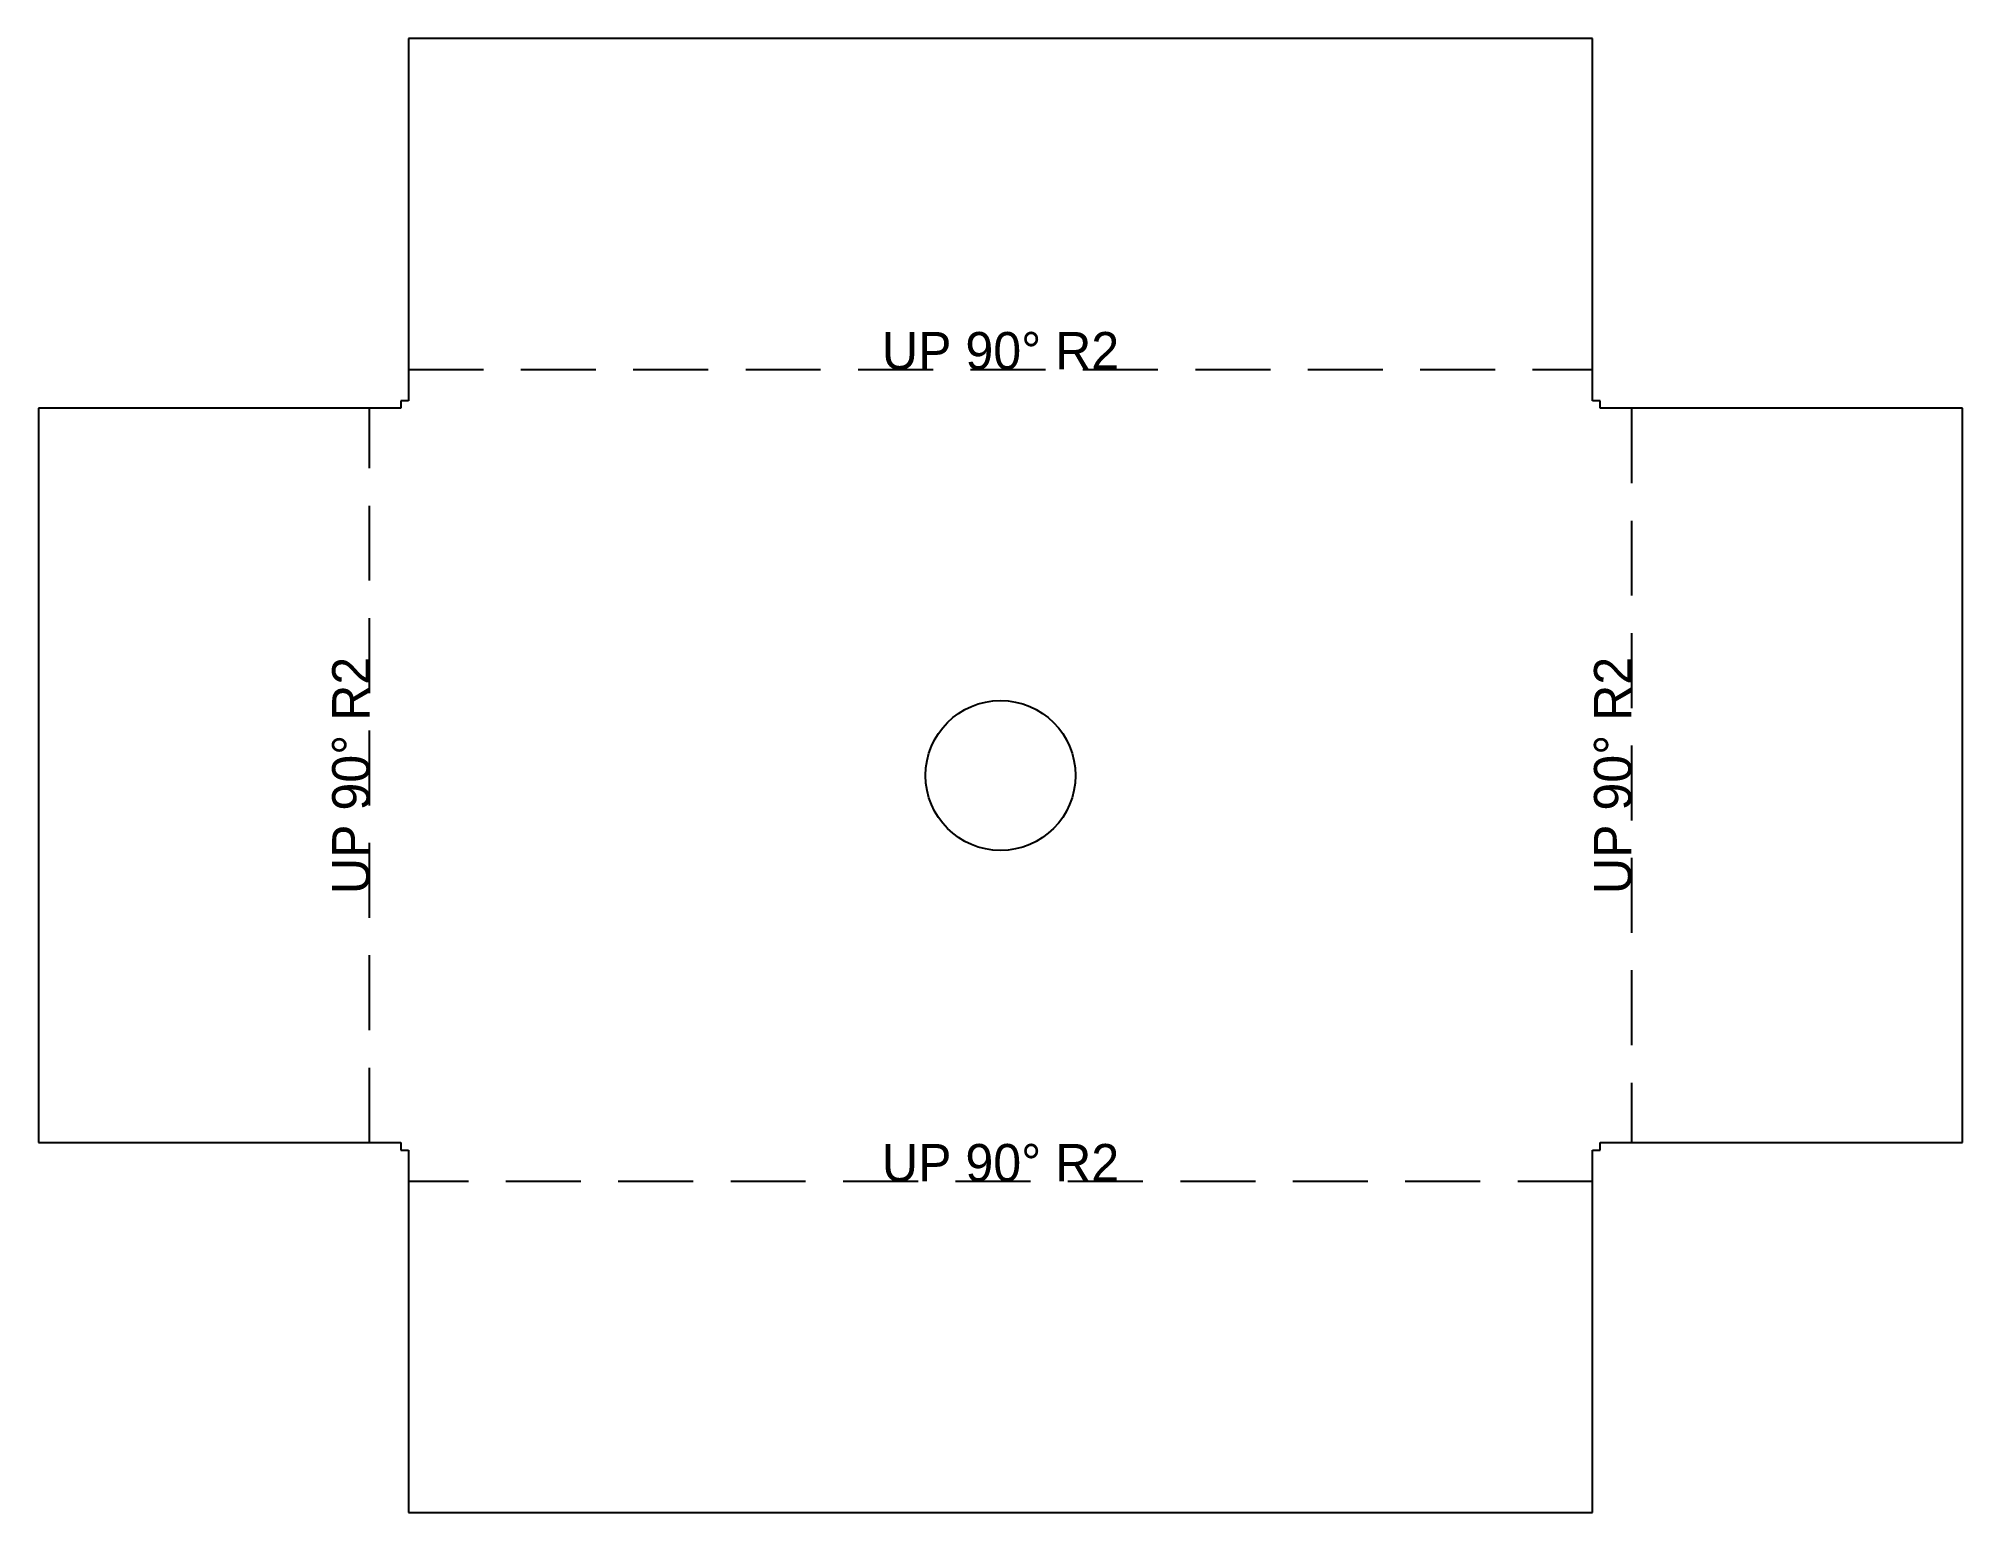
# Model space of a CAD drawing. Header units: millimetres. Extents: x 0 to 128, y 0 to 98.
import ezdxf
from ezdxf.enums import TextEntityAlignment as Align

# ---------------------------------------------------------------- set-up
doc = ezdxf.new("R2010")
doc.units = ezdxf.units.MM
doc.linetypes.add('DASHED', pattern=[7.5, 5, -2.5])
for name, color, linetype in [('BEND_NOTES', 2, 'Continuous'), ('BEND_UP', 3, 'DASHED'), ('OUTLINE', 7, 'Continuous')]:
    doc.layers.add(name, color=color, linetype=linetype)

msp = doc.modelspace()

# ---------------------------------------------------------------- linework, layer by layer
at = {"layer": 'BEND_UP'}
for p, q in [((24.68, 76.27), (103.68, 76.27)), ((22.09, 24.68), (22.09, 73.68)), ((106.27, 73.68), (106.27, 24.68)), ((103.68, 22.09), (24.68, 22.09))]:
    msp.add_line(p, q, dxfattribs=at)
at = {"layer": 'OUTLINE'}
for p, q in [((103.68, 98.36), (24.68, 98.36)), ((24.68, 98.36), (24.68, 74.18)), ((103.68, 74.18), (103.68, 98.36)), ((24.18, 73.68), (0, 73.68)), ((0, 73.68), (0, 24.68)), ((24.68, 74.18), (24.18, 74.18)), ((24.18, 74.18), (24.18, 73.68)), ((104.18, 74.18), (103.68, 74.18)), ((104.18, 73.68), (104.18, 74.18)), ((128.36, 73.68), (104.18, 73.68)), ((128.36, 24.68), (128.36, 73.68)), ((0, 24.68), (24.18, 24.68)), ((24.18, 24.68), (24.18, 24.18)), ((104.18, 24.18), (104.18, 24.68)), ((104.18, 24.68), (128.36, 24.68)), ((24.18, 24.18), (24.68, 24.18)), ((24.68, 24.18), (24.68, 0)), ((103.68, 0), (103.68, 24.18)), ((103.68, 24.18), (104.18, 24.18)), ((24.68, 0), (103.68, 0))]:
    msp.add_line(p, q, dxfattribs=at)
msp.add_circle((64.18, 49.18), 5, dxfattribs=at)

# ---------------------------------------------------------------- texts
at = {"layer": 'BEND_NOTES'}
for p in [(64.18, 76.27), (64.18, 22.09)]:
    msp.add_text('UP 90%%d R2', height=2.5, dxfattribs=at).set_placement(p, align=Align.CENTER)
for p in [(22.09, 49.18), (106.27, 49.18)]:
    msp.add_text('UP 90%%d R2', height=2.5, rotation=90, dxfattribs=at).set_placement(p, align=Align.CENTER)

doc.saveas('drawing.dxf')
